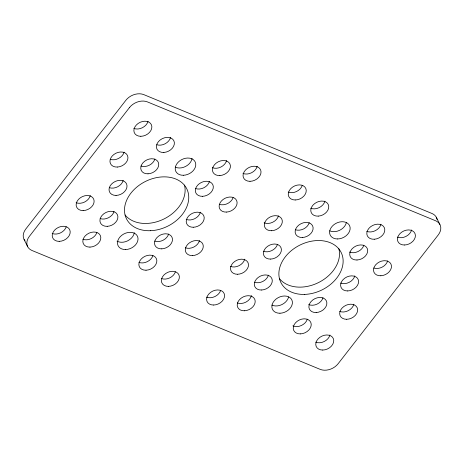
<?xml version="1.0" encoding="UTF-8"?>
<svg xmlns="http://www.w3.org/2000/svg" width="464" height="464" viewBox="0 0 464 464"><rect width="100%" height="100%" fill="white"/><g stroke="black" fill="none" stroke-linecap="round" stroke-linejoin="round"><path stroke-width="0.7" d="M436.264 217.187L439.889 224.46M24.111 239.54L27.736 246.813M338.859 248.745A33.675 24.986 -26.5 0 1 318.669 282.495A33.675 24.986 -26.5 0 1 279.432 278.632M277.466 244.493A9.431 6.995 -26.5 0 1 263.395 251.215M309.256 222.656A9.431 6.995 -26.5 0 1 295.342 229.703M363.84 245.172A9.431 6.995 -26.5 0 1 349.473 252.033M354.786 275.86A9.431 6.995 -26.5 0 1 340.582 283.057M323.008 297.697A9.431 6.995 -26.5 0 1 308.641 304.558M268.424 275.181A9.431 6.995 -26.5 0 1 254.51 282.234M346.341 222.685A10.776 7.998 -26.5 0 1 329.655 230.788M288.596 296.966A10.776 7.998 -26.5 0 1 271.91 305.074M302.296 185.403A9.431 6.995 -26.5 0 1 288.208 192.079M411.597 229.958A9.431 6.995 -26.5 0 1 397.37 237.11M329.933 335.014A9.431 6.995 -26.5 0 1 315.706 342.165M220.638 290.458A9.431 6.995 -26.5 0 1 206.544 297.134M324.939 201.138A9.431 6.995 -26.5 0 1 310.677 208.226M380.973 224.251A9.431 6.995 -26.5 0 1 366.717 231.339M251.418 295.58A9.431 6.995 -26.5 0 1 237.301 302.946M307.33 319.168A9.431 6.995 -26.5 0 1 292.894 325.867M278.481 215.835A9.431 6.995 -26.5 0 1 264.161 222.795M387.643 260.867A9.431 6.995 -26.5 0 1 373.781 268.006M244.696 259.185A9.431 6.995 -26.5 0 1 230.492 266.382M353.864 304.21A9.431 6.995 -26.5 0 1 339.66 311.408M114.04 211.503A9.431 6.995 -26.5 0 1 100.131 218.556M168.623 234.018A9.431 6.995 -26.5 0 1 154.709 241.065M226.594 160.573A9.431 6.995 -26.5 0 1 212.332 167.661M66.253 226.78A9.431 6.995 -26.5 0 1 52.159 233.456M170.555 137.46A9.431 6.995 -26.5 0 1 156.757 144.727M175.421 271.811A9.431 6.995 -26.5 0 1 161.327 278.487M257.213 166.28A9.431 6.995 -26.5 0 1 242.985 173.432M148.051 121.255A9.431 6.995 -26.5 0 1 133.823 128.4M134.316 232.748A10.776 7.998 -26.5 0 1 127.559 240.886A10.776 7.998 -26.5 0 1 117.05 241.141M192.061 158.462A10.776 7.998 -26.5 0 1 185.606 166.448A10.776 7.998 -26.5 0 1 175.276 167.11M199.479 240.532A9.431 6.995 -26.5 0 1 185.275 247.73M184.475 185.066A33.675 24.986 -26.5 0 1 164.285 218.817A33.675 24.986 -26.5 0 1 125.048 214.954M123.215 180.339A9.431 6.995 -26.5 0 1 109.475 187.711M154.872 158.978A9.431 6.995 -26.5 0 1 140.957 166.025M209.455 181.488A9.431 6.995 -26.5 0 1 195.541 188.541M200.407 212.181A9.431 6.995 -26.5 0 1 186.203 219.379M96.912 232.377A9.431 6.995 -26.5 0 1 82.923 239.267M152.952 255.49A9.431 6.995 -26.5 0 1 138.956 262.38M124.097 152.157A9.431 6.995 -26.5 0 1 110.235 159.303M233.119 197.658A9.431 6.995 -26.5 0 1 219.397 204.328M90.312 195.506A9.431 6.995 -26.5 0 1 76.113 202.698M437.042 219.414A13.468 9.993 -26.5 0 0 432.019 213.51L143.84 94.644A13.468 9.993 -26.5 0 0 125.848 100.305L25.758 229.065A13.468 9.993 -26.5 0 0 24.998 240.839M129.473 107.578L29.389 236.338A13.468 9.993 -26.5 0 0 31.981 250.49L320.16 369.356A13.468 9.993 -26.5 0 0 338.152 363.695L438.242 234.935A13.468 9.993 -26.5 0 0 435.65 220.783L147.465 101.918A13.468 9.993 -26.5 0 0 129.473 107.578M304.744 294.396A33.675 24.986 -26.5 0 0 341.429 253.054A33.675 24.986 -26.5 0 0 286.839 254.98A33.675 24.986 -26.5 0 0 304.744 294.396M270.413 259.098A9.431 6.995 -26.5 0 0 281.004 247.695A9.431 6.995 -26.5 0 0 265.808 247.875A9.431 6.995 -26.5 0 0 270.413 259.098M302.412 237.493A9.431 6.995 -26.5 0 0 312.637 225.893A9.431 6.995 -26.5 0 0 297.337 226.484A9.431 6.995 -26.5 0 0 302.412 237.493M356.996 260.002A9.431 6.995 -26.5 0 0 367.215 248.402A9.431 6.995 -26.5 0 0 351.921 249A9.431 6.995 -26.5 0 0 356.996 260.002M347.606 290.94A9.431 6.995 -26.5 0 0 358.196 279.531A9.431 6.995 -26.5 0 0 343 279.717A9.431 6.995 -26.5 0 0 347.606 290.94M316.164 312.533A9.431 6.995 -26.5 0 0 326.389 300.933A9.431 6.995 -26.5 0 0 311.089 301.525A9.431 6.995 -26.5 0 0 316.164 312.533M261.58 290.017A9.431 6.995 -26.5 0 0 271.805 278.417A9.431 6.995 -26.5 0 0 256.505 279.009A9.431 6.995 -26.5 0 0 261.58 290.017M337.688 238.954A10.776 7.998 -26.5 0 0 349.67 225.852A10.776 7.998 -26.5 0 0 332.27 226.194A10.776 7.998 -26.5 0 0 337.688 238.954M279.943 313.235A10.776 7.998 -26.5 0 0 291.926 300.138A10.776 7.998 -26.5 0 0 274.526 300.481A10.776 7.998 -26.5 0 0 279.943 313.235M295.22 199.978A9.431 6.995 -26.5 0 0 305.857 188.599A9.431 6.995 -26.5 0 0 290.679 188.726A9.431 6.995 -26.5 0 0 295.22 199.978M404.388 245.004A9.431 6.995 -26.5 0 0 415.025 233.63A9.431 6.995 -26.5 0 0 399.846 233.752A9.431 6.995 -26.5 0 0 404.388 245.004M322.724 350.059A9.431 6.995 -26.5 0 0 333.361 338.685A9.431 6.995 -26.5 0 0 318.182 338.807A9.431 6.995 -26.5 0 0 322.724 350.059M213.556 305.034A9.431 6.995 -26.5 0 0 224.199 293.654A9.431 6.995 -26.5 0 0 209.015 293.782A9.431 6.995 -26.5 0 0 213.556 305.034M318.24 216.125A9.431 6.995 -26.5 0 0 328.21 204.398A9.431 6.995 -26.5 0 0 312.858 205.268A9.431 6.995 -26.5 0 0 318.24 216.125M374.28 239.238A9.431 6.995 -26.5 0 0 384.25 227.517A9.431 6.995 -26.5 0 0 368.892 228.381A9.431 6.995 -26.5 0 0 374.28 239.238M244.348 310.781A9.431 6.995 -26.5 0 0 254.753 299.274A9.431 6.995 -26.5 0 0 239.499 299.669A9.431 6.995 -26.5 0 0 244.348 310.781M300.388 333.894A9.431 6.995 -26.5 0 0 310.787 322.387A9.431 6.995 -26.5 0 0 295.539 322.782A9.431 6.995 -26.5 0 0 300.388 333.894M271.695 230.736A9.431 6.995 -26.5 0 0 281.816 219.083A9.431 6.995 -26.5 0 0 266.493 219.791A9.431 6.995 -26.5 0 0 271.695 230.736M380.863 275.767A9.431 6.995 -26.5 0 0 390.978 264.109A9.431 6.995 -26.5 0 0 375.654 264.822A9.431 6.995 -26.5 0 0 380.863 275.767M237.516 274.265A9.431 6.995 -26.5 0 0 248.107 262.856A9.431 6.995 -26.5 0 0 232.905 263.042A9.431 6.995 -26.5 0 0 237.516 274.265M346.683 319.29A9.431 6.995 -26.5 0 0 357.268 307.887A9.431 6.995 -26.5 0 0 342.072 308.067A9.431 6.995 -26.5 0 0 346.683 319.29M107.201 226.339A9.431 6.995 -26.5 0 0 117.421 214.739A9.431 6.995 -26.5 0 0 102.126 215.331A9.431 6.995 -26.5 0 0 107.201 226.339M116.035 195.419A9.431 6.995 -26.5 0 0 126.62 184.017A9.431 6.995 -26.5 0 0 111.424 184.196A9.431 6.995 -26.5 0 0 116.035 195.419M183.303 175.276A10.776 7.998 -26.5 0 0 195.292 162.174A10.776 7.998 -26.5 0 0 177.886 162.516A10.776 7.998 -26.5 0 0 183.303 175.276M150.365 230.712A33.675 24.986 -26.5 0 0 187.044 189.376A33.675 24.986 -26.5 0 0 132.455 191.301A33.675 24.986 -26.5 0 0 150.365 230.712M148.028 173.814A9.431 6.995 -26.5 0 0 158.253 162.214A9.431 6.995 -26.5 0 0 142.958 162.806A9.431 6.995 -26.5 0 0 148.028 173.814M202.611 196.324A9.431 6.995 -26.5 0 0 212.837 184.724A9.431 6.995 -26.5 0 0 197.536 185.322A9.431 6.995 -26.5 0 0 202.611 196.324M193.227 227.261A9.431 6.995 -26.5 0 0 203.812 215.853A9.431 6.995 -26.5 0 0 188.616 216.038A9.431 6.995 -26.5 0 0 193.227 227.261M161.779 248.855A9.431 6.995 -26.5 0 0 172.005 237.255A9.431 6.995 -26.5 0 0 156.71 237.846A9.431 6.995 -26.5 0 0 161.779 248.855M125.564 249.557A10.776 7.998 -26.5 0 0 137.547 236.46A10.776 7.998 -26.5 0 0 120.141 236.802A10.776 7.998 -26.5 0 0 125.564 249.557M140.836 136.3A9.431 6.995 -26.5 0 0 151.479 124.92A9.431 6.995 -26.5 0 0 136.294 125.048A9.431 6.995 -26.5 0 0 140.836 136.3M250.003 181.325A9.431 6.995 -26.5 0 0 260.64 169.952A9.431 6.995 -26.5 0 0 245.462 170.073A9.431 6.995 -26.5 0 0 250.003 181.325M168.339 286.381A9.431 6.995 -26.5 0 0 178.982 275.007A9.431 6.995 -26.5 0 0 163.798 275.129A9.431 6.995 -26.5 0 0 168.339 286.381M59.177 241.355A9.431 6.995 -26.5 0 0 69.815 229.976A9.431 6.995 -26.5 0 0 54.636 230.103A9.431 6.995 -26.5 0 0 59.177 241.355M163.856 152.447A9.431 6.995 -26.5 0 0 173.832 140.72A9.431 6.995 -26.5 0 0 158.473 141.59A9.431 6.995 -26.5 0 0 163.856 152.447M219.895 175.56A9.431 6.995 -26.5 0 0 229.866 163.838A9.431 6.995 -26.5 0 0 214.513 164.703A9.431 6.995 -26.5 0 0 219.895 175.56M89.97 247.103A9.431 6.995 -26.5 0 0 100.369 235.596A9.431 6.995 -26.5 0 0 85.121 235.99A9.431 6.995 -26.5 0 0 89.97 247.103M146.009 270.216A9.431 6.995 -26.5 0 0 156.409 258.709A9.431 6.995 -26.5 0 0 141.155 259.103A9.431 6.995 -26.5 0 0 146.009 270.216M117.317 167.057A9.431 6.995 -26.5 0 0 127.432 155.405A9.431 6.995 -26.5 0 0 112.108 156.113A9.431 6.995 -26.5 0 0 117.317 167.057M226.478 212.089A9.431 6.995 -26.5 0 0 236.599 200.431A9.431 6.995 -26.5 0 0 221.276 201.144A9.431 6.995 -26.5 0 0 226.478 212.089M83.131 210.586A9.431 6.995 -26.5 0 0 93.722 199.178A9.431 6.995 -26.5 0 0 78.526 199.363A9.431 6.995 -26.5 0 0 83.131 210.586M192.299 255.612A9.431 6.995 -26.5 0 0 202.884 244.209A9.431 6.995 -26.5 0 0 187.688 244.389A9.431 6.995 -26.5 0 0 192.299 255.612"/></g></svg>
